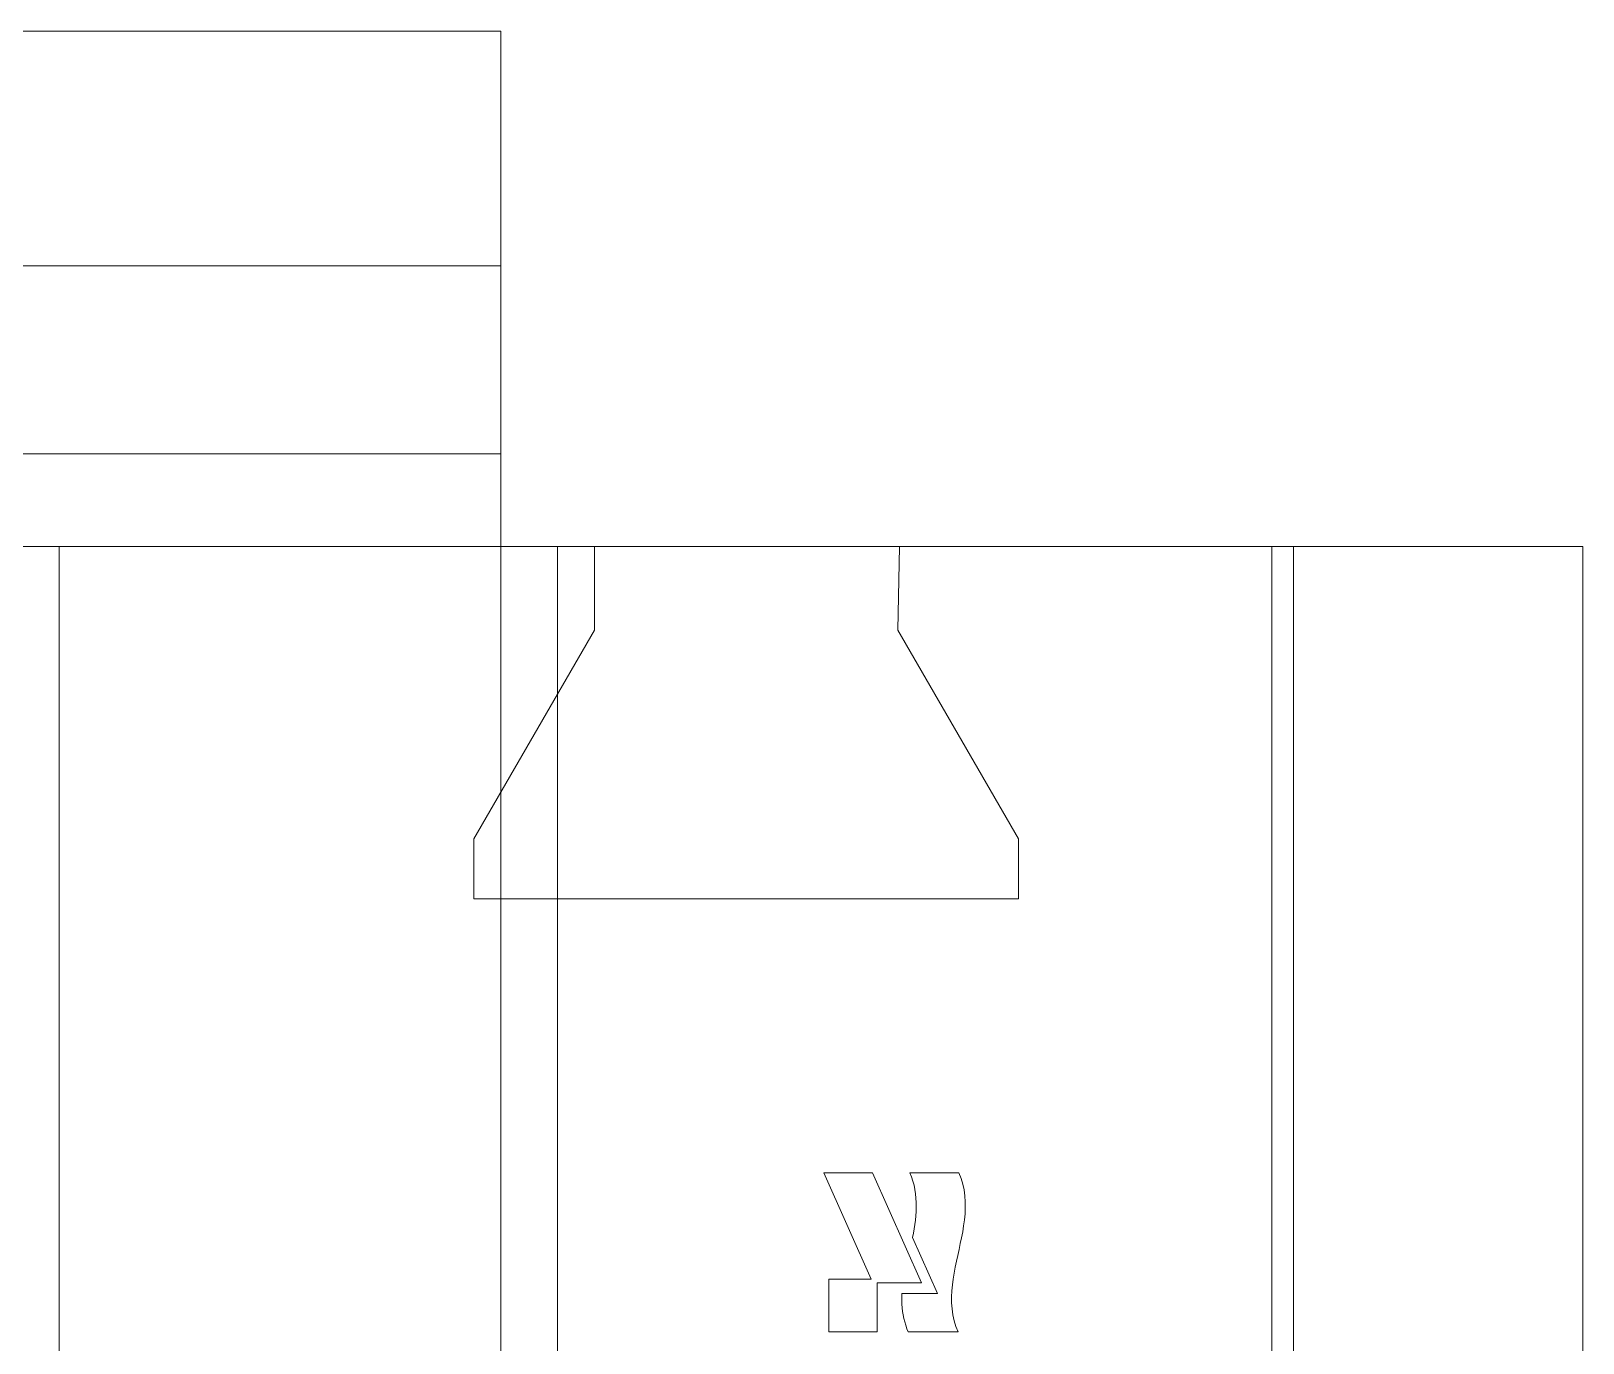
# Model space of a CAD drawing. Header units: millimetres. Extents: x 37984 to 70752, y 14140 to 37584.
# Drawn here: x 39211.82 to 39221.74, y 31084.01 to 31092.39 of the extents above; entities that cross this region are included whole.
import ezdxf

# ---------------------------------------------------------------- set-up
doc = ezdxf.new("R2010")
doc.units = ezdxf.units.MM
doc.set_wipeout_variables(frame=1)
doc.layers.add('000-PI-Oprema', color=30, linetype='Continuous', lineweight=5)

# ---------------------------------------------------------------- blocks, each defined once
blk = doc.blocks.new('TE-18-2 - 48290501')
blk.add_wipeout([(46994.7514, 28609.6596), (47001.6641, 28609.6596), (47001.6641, 28635.0266), (47015.6641, 28635.0266), (47015.6641, 28609.6596), (47022.5767, 28609.6596), (47022.5767, 28595.4553), (47015.6641, 28595.4553), (47015.6641, 28592.1627), (47001.6641, 28592.1627), (47001.6641, 28595.4553), (46994.7514, 28595.4553)]).dxf.layer = '000-PI-Oprema'
at = {"layer": '000-PI-Oprema'}
for p, q in [((46994.7514, 28609.6596), (46994.7514, 28595.4553)), ((46996.6006, 28595.4553), (46996.6006, 28609.6596)), ((46996.7385, 28595.4553), (46996.7385, 28609.6596)), ((47001.3004, 28595.4553), (47001.3004, 28609.6596)), ((47001.6641, 28609.6596), (47001.6641, 28595.4553)), ((47004.4853, 28595.4553), (47004.4853, 28609.6596)), ((46998.7418, 28600.4723), (46998.7562, 28600.4369)), ((46999.0609, 28600.4723), (46998.7418, 28600.4723)), ((46998.7418, 28600.4723), (46998.7418, 28600.4723)), ((46998.7418, 28600.4723), (46998.7418, 28600.4723)), ((46998.7418, 28600.4723), (46998.7418, 28600.4723)), ((46998.7418, 28600.4723), (46998.7418, 28600.4723)), ((46998.7418, 28600.4723), (46998.7418, 28600.4723)), ((46998.7418, 28600.4723), (46998.7418, 28600.4723)), ((46998.7418, 28600.4723), (46998.7418, 28600.4723)), ((46998.7562, 28600.4369), (46998.7676, 28600.4003)), ((46999.0695, 28600.4512), (46999.0609, 28600.4723)), ((46999.0609, 28600.4723), (46999.0609, 28600.4723)), ((46999.0609, 28600.4723), (46999.0609, 28600.4723)), ((46999.0609, 28600.4723), (46999.0609, 28600.4723)), ((46999.0609, 28600.4723), (46999.0609, 28600.4723)), ((46999.0609, 28600.4723), (46999.0609, 28600.4723)), ((46999.0609, 28600.4723), (46999.0609, 28600.4723)), ((46999.0609, 28600.4723), (46999.0609, 28600.4723)), ((46999.0771, 28600.4296), (46999.0695, 28600.4512)), ((46999.0836, 28600.4077), (46999.0771, 28600.4296)), ((46999.2591, 28600.1594), (46999.2591, 28600.4723)), ((46999.2591, 28600.4723), (46999.5675, 28600.4723)), ((46999.2591, 28600.4723), (46999.2591, 28600.4723)), ((46999.2591, 28600.4723), (46999.2591, 28600.4723)), ((46999.2591, 28600.4723), (46999.2591, 28600.4723)), ((46999.2591, 28600.4723), (46999.2591, 28600.4723)), ((46999.2591, 28600.4723), (46999.2591, 28600.4723)), ((46999.2591, 28600.4723), (46999.2591, 28600.4723)), ((46999.2591, 28600.4723), (46999.2591, 28600.4723)), ((46999.5675, 28600.1343), (46999.5675, 28600.4723)), ((46999.5675, 28600.4723), (46999.5675, 28600.4723)), ((46999.5675, 28600.4723), (46999.5675, 28600.4723)), ((46999.5675, 28600.4723), (46999.5675, 28600.4723)), ((46999.5675, 28600.4723), (46999.5675, 28600.4723)), ((46999.5675, 28600.4723), (46999.5675, 28600.4723)), ((46999.5675, 28600.4723), (46999.5675, 28600.4723)), ((46999.5675, 28600.4723), (46999.5675, 28600.4723)), ((46998.7676, 28600.4003), (46998.776, 28600.3628)), ((46998.776, 28600.3628), (46998.7815, 28600.3248)), ((46998.7815, 28600.3248), (46998.7842, 28600.2867)), ((46999.089, 28600.3855), (46999.0836, 28600.4077)), ((46999.0935, 28600.3631), (46999.089, 28600.3855)), ((46999.097, 28600.3405), (46999.0935, 28600.3631)), ((46999.0995, 28600.3177), (46999.097, 28600.3405)), ((46999.1012, 28600.2948), (46999.0995, 28600.3177)), ((46998.7845, 28600.2484), (46998.7826, 28600.2102)), ((46998.7842, 28600.2867), (46998.7845, 28600.2484)), ((46999.1011, 28600.226), (46998.8751, 28600.226)), ((46999.0334, 28599.8695), (46998.8751, 28600.226)), ((46998.8751, 28600.226), (46998.8751, 28600.226)), ((46998.8751, 28600.226), (46998.8751, 28600.226)), ((46998.8751, 28600.226), (46998.8751, 28600.226)), ((46998.8751, 28600.226), (46998.8751, 28600.226)), ((46998.8751, 28600.226), (46998.8751, 28600.226)), ((46998.8751, 28600.226), (46998.8751, 28600.226)), ((46998.8751, 28600.226), (46998.8751, 28600.226)), ((46999.1011, 28600.226), (46999.1019, 28600.2489)), ((46999.1011, 28600.226), (46999.1011, 28600.226)), ((46999.1011, 28600.226), (46999.1011, 28600.226)), ((46999.1011, 28600.226), (46999.1011, 28600.226)), ((46999.1011, 28600.226), (46999.1011, 28600.226)), ((46999.1011, 28600.226), (46999.1011, 28600.226)), ((46999.1011, 28600.226), (46999.1011, 28600.226)), ((46999.1011, 28600.226), (46999.1011, 28600.226)), ((46999.102, 28600.2718), (46999.1012, 28600.2948)), ((46999.1019, 28600.2489), (46999.102, 28600.2718)), ((46998.7739, 28600.1339), (46998.7677, 28600.0959)), ((46998.779, 28600.172), (46998.7739, 28600.1339)), ((46998.7826, 28600.2102), (46998.779, 28600.172)), ((46998.9759, 28600.1594), (46999.2887, 28599.4553)), ((46999.2591, 28600.1594), (46998.9759, 28600.1594)), ((46998.9759, 28600.1594), (46998.9759, 28600.1594)), ((46998.9759, 28600.1594), (46998.9759, 28600.1594)), ((46998.9759, 28600.1594), (46998.9759, 28600.1594)), ((46998.9759, 28600.1594), (46998.9759, 28600.1594)), ((46998.9759, 28600.1594), (46998.9759, 28600.1594)), ((46998.9759, 28600.1594), (46998.9759, 28600.1594)), ((46998.9759, 28600.1594), (46998.9759, 28600.1594)), ((46999.2591, 28600.1594), (46999.2591, 28600.1594)), ((46999.2591, 28600.1594), (46999.2591, 28600.1594)), ((46999.2591, 28600.1594), (46999.2591, 28600.1594)), ((46999.2591, 28600.1594), (46999.2591, 28600.1594)), ((46999.2591, 28600.1594), (46999.2591, 28600.1594)), ((46999.2591, 28600.1594), (46999.2591, 28600.1594)), ((46999.2591, 28600.1594), (46999.2591, 28600.1594)), ((46999.5675, 28600.1343), (46999.2979, 28600.1343)), ((46999.2979, 28600.1343), (46999.5996, 28599.4553)), ((46999.2979, 28600.1343), (46999.2979, 28600.1343)), ((46999.2979, 28600.1343), (46999.2979, 28600.1343)), ((46999.2979, 28600.1343), (46999.2979, 28600.1343)), ((46999.2979, 28600.1343), (46999.2979, 28600.1343)), ((46999.2979, 28600.1343), (46999.2979, 28600.1343)), ((46999.2979, 28600.1343), (46999.2979, 28600.1343)), ((46999.2979, 28600.1343), (46999.2979, 28600.1343)), ((46999.5675, 28600.1343), (46999.5675, 28600.1343)), ((46999.5675, 28600.1343), (46999.5675, 28600.1343)), ((46999.5675, 28600.1343), (46999.5675, 28600.1343)), ((46999.5675, 28600.1343), (46999.5675, 28600.1343)), ((46999.5675, 28600.1343), (46999.5675, 28600.1343)), ((46999.5675, 28600.1343), (46999.5675, 28600.1343)), ((46999.5675, 28600.1343), (46999.5675, 28600.1343)), ((46998.7528, 28600.0207), (46998.7447, 28599.9831)), ((46998.7606, 28600.0582), (46998.7528, 28600.0207)), ((46998.7677, 28600.0959), (46998.7606, 28600.0582)), ((46998.7364, 28599.9455), (46998.7283, 28599.9079)), ((46998.7447, 28599.9831), (46998.7364, 28599.9455)), ((46998.7133, 28599.8325), (46998.7071, 28599.7946)), ((46998.7205, 28599.8703), (46998.7133, 28599.8325)), ((46998.7283, 28599.9079), (46998.7205, 28599.8703)), ((46999.0279, 28599.8419), (46999.023, 28599.8141)), ((46999.0334, 28599.8695), (46999.0279, 28599.8419)), ((46999.0334, 28599.8695), (46999.0334, 28599.8695)), ((46999.0334, 28599.8695), (46999.0334, 28599.8695)), ((46999.0334, 28599.8695), (46999.0334, 28599.8695)), ((46999.0334, 28599.8695), (46999.0334, 28599.8695)), ((46999.0334, 28599.8695), (46999.0334, 28599.8695)), ((46999.0334, 28599.8695), (46999.0334, 28599.8695)), ((46999.0334, 28599.8695), (46999.0334, 28599.8695)), ((46998.702, 28599.7566), (46998.6984, 28599.7184)), ((46998.7071, 28599.7946), (46998.702, 28599.7566)), ((46999.0124, 28599.7304), (46999.0105, 28599.7023)), ((46999.0151, 28599.7584), (46999.0124, 28599.7304)), ((46999.0187, 28599.7863), (46999.0151, 28599.7584)), ((46999.023, 28599.8141), (46999.0187, 28599.7863)), ((46998.6984, 28599.7184), (46998.6964, 28599.68)), ((46998.6964, 28599.68), (46998.6966, 28599.6416)), ((46998.6966, 28599.6416), (46998.6991, 28599.6033)), ((46999.0105, 28599.7023), (46999.0097, 28599.6741)), ((46999.0097, 28599.6741), (46999.01, 28599.6461)), ((46999.01, 28599.6461), (46999.0115, 28599.6181)), ((46998.6991, 28599.6033), (46998.7044, 28599.5654)), ((46998.7044, 28599.5654), (46998.7127, 28599.5278)), ((46998.7127, 28599.5278), (46998.724, 28599.491)), ((46999.0115, 28599.6181), (46999.0143, 28599.5902)), ((46999.0143, 28599.5902), (46999.0185, 28599.5625)), ((46999.0185, 28599.5625), (46999.0242, 28599.535)), ((46999.0242, 28599.535), (46999.0314, 28599.508)), ((46998.724, 28599.491), (46998.7385, 28599.4553)), ((46999.0509, 28599.4553), (46998.7385, 28599.4553)), ((46998.7385, 28599.4553), (46998.7385, 28599.4553)), ((46998.7385, 28599.4553), (46998.7385, 28599.4553)), ((46998.7385, 28599.4553), (46998.7385, 28599.4553)), ((46998.7385, 28599.4553), (46998.7385, 28599.4553)), ((46998.7385, 28599.4553), (46998.7385, 28599.4553)), ((46998.7385, 28599.4553), (46998.7385, 28599.4553)), ((46998.7385, 28599.4553), (46998.7385, 28599.4553)), ((46999.0314, 28599.508), (46999.0402, 28599.4815)), ((46999.0402, 28599.4815), (46999.0509, 28599.4553)), ((46999.0509, 28599.4553), (46999.0509, 28599.4553)), ((46999.0509, 28599.4553), (46999.0509, 28599.4553)), ((46999.0509, 28599.4553), (46999.0509, 28599.4553)), ((46999.0509, 28599.4553), (46999.0509, 28599.4553)), ((46999.0509, 28599.4553), (46999.0509, 28599.4553)), ((46999.0509, 28599.4553), (46999.0509, 28599.4553)), ((46999.0509, 28599.4553), (46999.0509, 28599.4553)), ((46999.5996, 28599.4553), (46999.2887, 28599.4553)), ((46999.2887, 28599.4553), (46999.2887, 28599.4553)), ((46999.2887, 28599.4553), (46999.2887, 28599.4553)), ((46999.2887, 28599.4553), (46999.2887, 28599.4553)), ((46999.2887, 28599.4553), (46999.2887, 28599.4553)), ((46999.2887, 28599.4553), (46999.2887, 28599.4553)), ((46999.2887, 28599.4553), (46999.2887, 28599.4553)), ((46999.2887, 28599.4553), (46999.2887, 28599.4553)), ((46999.5996, 28599.4553), (46999.5996, 28599.4553)), ((46999.5996, 28599.4553), (46999.5996, 28599.4553)), ((46999.5996, 28599.4553), (46999.5996, 28599.4553)), ((46999.5996, 28599.4553), (46999.5996, 28599.4553)), ((46999.5996, 28599.4553), (46999.5996, 28599.4553)), ((46999.5996, 28599.4553), (46999.5996, 28599.4553)), ((46999.5996, 28599.4553), (46999.5996, 28599.4553)), ((46998.3569, 28597.7048), (46998.3569, 28597.3225)), ((47001.8354, 28597.7048), (46998.3569, 28597.7048)), ((46998.3569, 28597.7048), (46998.3569, 28597.7048)), ((47001.8354, 28597.3225), (47001.8354, 28597.7048)), ((47001.8354, 28597.7048), (47001.8354, 28597.7048)), ((46998.3569, 28597.3225), (46999.1271, 28595.9885)), ((46998.3569, 28597.3225), (46998.3569, 28597.3225)), ((47001.0653, 28595.9885), (47001.8354, 28597.3225)), ((47001.8354, 28597.3225), (47001.8354, 28597.3225)), ((46999.1271, 28595.9885), (46999.1178, 28595.4553)), ((46999.1271, 28595.9885), (46999.1271, 28595.9885)), ((47001.0653, 28595.9123), (47001.0653, 28595.9885)), ((47001.0653, 28595.9885), (47001.0653, 28595.9885)), ((47001.0653, 28595.8362), (47001.0653, 28595.9123)), ((47001.0653, 28595.76), (47001.0653, 28595.8362)), ((47001.0653, 28595.6838), (47001.0653, 28595.76)), ((47001.0653, 28595.6077), (47001.0653, 28595.6838)), ((47001.0653, 28595.5315), (47001.0653, 28595.6077)), ((47001.0652, 28595.4553), (47001.0653, 28595.5315)), ((46994.7514, 28595.4553), (46996.6006, 28595.4553)), ((46994.7514, 28595.4553), (46994.7514, 28595.4553)), ((46996.6006, 28595.4553), (46996.7385, 28595.4553)), ((46996.7385, 28595.4553), (46999.1178, 28595.4553)), ((46999.1178, 28595.4553), (47001.0652, 28595.4553)), ((46999.1178, 28595.4553), (46999.1178, 28595.4553)), ((47001.0652, 28595.4553), (47016.2628, 28595.4553)), ((47001.0652, 28595.4553), (47001.0652, 28595.4553)), ((47001.3004, 28595.4553), (47001.3004, 28595.4553)), ((47001.6641, 28595.4553), (47001.6641, 28592.1627)), ((47001.6641, 28594.8627), (47001.6641, 28594.8627)), ((47001.6641, 28594.8627), (47015.6641, 28594.8627)), ((47001.6641, 28593.6627), (47015.6641, 28593.6627)), ((47001.6641, 28593.6627), (47001.6641, 28593.6627)), ((47001.6641, 28592.1627), (47001.6641, 28592.1627)), ((47001.6641, 28592.1627), (47015.6641, 28592.1627))]:
    blk.add_line(p, q, dxfattribs=at)

msp = doc.modelspace()

# ---------------------------------------------------------------- block references
at = {"layer": '000-PI-Oprema', "rotation": 180}
msp.add_blockref('TE-18-2 - 48290501', (86216.4875, 59684.5567), dxfattribs=at)

doc.saveas('drawing.dxf')
